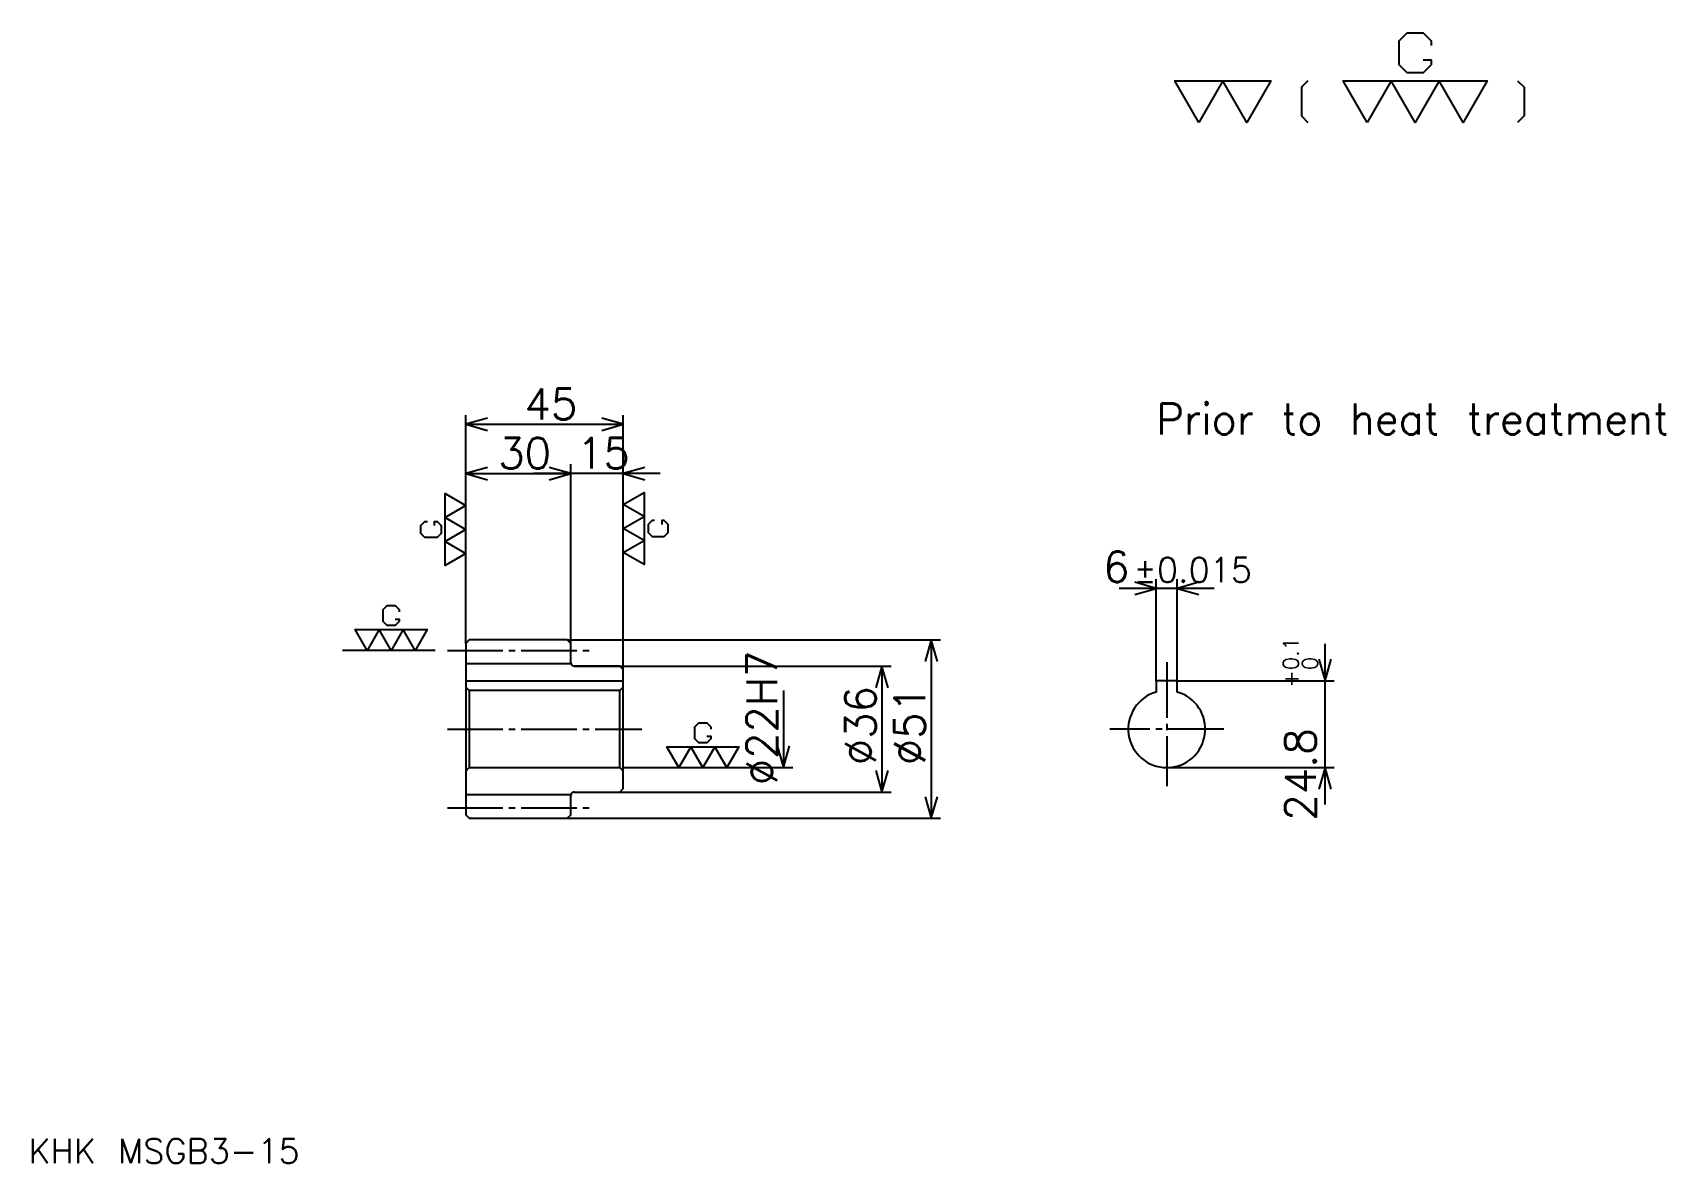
# Model space of a CAD drawing. Extents: x 19 to 486, y 19 to 343.
import ezdxf

# ---------------------------------------------------------------- set-up
doc = ezdxf.new("R2010")
doc.units = 0
doc.linetypes.add('DASHDOT', pattern=[21.130436, 15.847826, -1.76087, 1.76087, -1.76087])
doc.layers.get('0').update_dxf_attribs({"linetype": 'CONTINUOUS'})
doc.layers.add('DASHDOT', color=6, linetype='DASHDOT')
doc.styles.add('KANJI', font='TXT', dxfattribs={"bigfont": 'BIGFONT'})

msp = doc.modelspace()

# ---------------------------------------------------------------- linework, layer by layer
at = {"color": 5}
for p, q in [((142.630432, 169.010864), (142.630432, 233.282593)), ((142.630432, 230.641296), (187.630432, 230.641296)), ((187.630432, 169.010864), (187.630432, 233.282593)), ((142.630432, 216.554352), (172.630432, 216.554352)), ((198.195648, 216.554352), (162.065216, 216.554352)), ((172.630432, 169.010864), (172.630432, 219.195648)), ((356.543457, 183.723907), (329.413025, 183.723907)), ((339.978271, 157.310867), (339.978271, 186.365204)), ((345.978271, 157.310867), (345.978271, 186.365204)), ((142.630432, 168.010864), (142.630432, 169.010864)), ((171.630432, 169.010864), (187.630432, 169.010864)), ((172.630432, 168.010864), (172.630432, 169.010864)), ((187.630432, 169.010864), (278.315247, 169.010864)), ((187.630432, 160.510864), (187.630432, 169.010864)), ((275.67392, 169.010864), (275.67392, 118.010864)), ((388.239136, 121.945648), (388.239136, 167.876083)), ((173.630432, 161.510864), (187.630432, 161.510864)), ((187.630432, 161.510864), (264.228271, 161.510864)), ((261.586945, 161.510864), (261.586945, 125.510864)), ((233.41304, 154.510864), (233.41304, 132.510864)), ((345.978271, 157.310867), (390.880432, 157.310867)), ((187.630432, 132.510864), (236.054352, 132.510864)), ((342.978271, 132.510864), (390.880432, 132.510864)), ((173.630432, 125.510864), (187.630432, 125.510864)), ((187.630432, 125.510864), (264.228271, 125.510864)), ((171.630432, 118.010864), (187.630432, 118.010864)), ((187.630432, 118.010864), (278.315247, 118.010864))]:
    msp.add_line(p, q, dxfattribs=at)
at = {"color": 7}
msp.add_line((133.82608, 166.010864), (107.41304, 166.010864), dxfattribs=at)
at = {"color": 4}
for p, q in [((142.630432, 162.260864), (172.630432, 162.260864)), ((142.630432, 157.310867), (187.630432, 157.310867)), ((143.630432, 154.510864), (143.630432, 132.510864)), ((186.630432, 154.510864), (187.630432, 155.510864)), ((186.630432, 132.510864), (187.630432, 131.510864)), ((142.630432, 124.760864), (172.630432, 124.760864))]:
    msp.add_line(p, q, dxfattribs=at)
at = {"color": 7}
for points in [[(416.269592, 334.811737), (418.558716, 334.811737), (418.558716, 333.438263), (416.269592, 331.149109), (411.691315, 331.149109), (409.402191, 333.438263), (409.402191, 340.305634), (411.691315, 342.594788), (416.269592, 342.594788), (418.558716, 340.305634), (418.558716, 338.932159)], [(352.17392, 316.956512), (345.306519, 328.859985), (372.776093, 328.859985), (365.908691, 316.956512), (359.041321, 328.859985), (352.17392, 316.956512)], [(383.306091, 328.859985), (381.474792, 327.028687), (381.474792, 318.787811), (383.306091, 316.956512)], [(400.245667, 316.956512), (393.378265, 328.859985), (434.582611, 328.859985), (427.71521, 316.956512), (420.847839, 328.859985), (413.980438, 316.956512), (407.113037, 328.859985), (400.245667, 316.956512)], [(443.281311, 328.859985), (445.11261, 327.028687), (445.11261, 318.787811), (443.281311, 316.956512)], [(142.630432, 193.66304), (136.678696, 190.22934), (136.678696, 210.831512), (142.630432, 207.397827), (136.678696, 203.964127), (142.630432, 200.530426), (136.678696, 197.096741), (142.630432, 193.66304)], [(187.630432, 207.75), (193.582169, 211.183685), (193.582169, 190.581512), (187.630432, 194.015213), (193.582169, 197.448914), (187.630432, 200.882599), (193.582169, 204.316299), (187.630432, 207.75)], [(133.70282, 201.674988), (133.70282, 202.81955), (134.389557, 202.81955), (135.534134, 201.674988), (135.534134, 199.385864), (134.389557, 198.241302), (130.955872, 198.241302), (129.811295, 199.385864), (129.811295, 201.674988), (130.955872, 202.81955), (131.642609, 202.81955)], [(196.558044, 203.171722), (195.871307, 203.171722), (194.726746, 202.027161), (194.726746, 199.738037), (195.871307, 198.593475), (199.304993, 198.593475), (200.449554, 199.738037), (200.449554, 202.027161), (199.304993, 203.171722), (198.618256, 203.171722), (198.618256, 202.027161)], [(122.468475, 174.938477), (123.613037, 174.938477), (123.613037, 174.25174), (122.468475, 173.107162), (120.179344, 173.107162), (119.034775, 174.25174), (119.034775, 177.685425), (120.179344, 178.829987), (122.468475, 178.829987), (123.613037, 177.685425), (123.613037, 176.998688)], [(114.45652, 166.010864), (111.022827, 171.962601), (131.625, 171.962601), (128.191299, 166.010864), (124.757607, 171.962601), (121.323914, 166.010864), (117.890213, 171.962601), (114.45652, 166.010864)], [(211.490219, 141.438477), (212.634781, 141.438477), (212.634781, 140.75174), (211.490219, 139.607162), (209.20108, 139.607162), (208.056519, 140.75174), (208.056519, 144.185425), (209.20108, 145.330002), (211.490219, 145.330002), (212.634781, 144.185425), (212.634781, 143.498688)], [(203.478256, 132.510864), (200.044556, 138.462601), (220.646729, 138.462601), (217.213043, 132.510864), (213.779343, 138.462601), (210.345642, 132.510864), (206.911957, 138.462601), (203.478256, 132.510864)]]:
    msp.add_lwpolyline(points, dxfattribs=at)
at = {"color": 5}
for points in [[(148.793472, 232.402161), (142.630432, 230.641296), (148.793472, 228.880432)], [(181.467392, 228.880432), (187.630432, 230.641296), (181.467392, 232.402161)], [(148.793472, 218.315216), (142.630432, 216.554352), (148.793472, 214.793472)], [(166.467392, 214.793472), (172.630432, 216.554352), (166.467392, 218.315216)], [(166.467392, 214.793472), (172.630432, 216.554352), (166.467392, 218.315216)], [(193.793472, 218.315216), (187.630432, 216.554352), (193.793472, 214.793472)], [(333.815216, 181.963043), (339.978271, 183.723907), (333.815216, 185.484772)], [(352.141296, 185.484772), (345.978271, 183.723907), (352.141296, 181.963043)], [(277.434784, 162.847824), (275.67392, 169.010864), (273.913055, 162.847824)], [(386.478271, 163.473907), (388.239136, 157.310867), (390, 163.473907)], [(263.347839, 155.347824), (261.586945, 161.510864), (259.82608, 155.347824)], [(231.652161, 138.673904), (233.41304, 132.510864), (235.17392, 138.673904)], [(259.82608, 131.673904), (261.586945, 125.510864), (263.347839, 131.673904)], [(390, 126.347824), (388.239136, 132.510864), (386.478271, 126.347824)], [(273.913055, 124.173904), (275.67392, 118.010864), (277.434784, 124.173904)]]:
    msp.add_lwpolyline(points, dxfattribs=at)
at = {"color": 4}
for points in [[(172.630432, 162.510864), (172.630432, 168.010864), (171.630432, 169.010864), (143.630432, 169.010864), (142.630432, 168.010864), (142.630432, 131.510864)], [(173.630432, 125.510864), (186.630432, 125.510864), (187.630432, 126.510864), (187.630432, 160.510864), (186.630432, 161.510864), (173.630432, 161.510864)], [(142.630432, 131.510864), (143.630432, 132.510864), (186.630432, 132.510864), (186.630432, 154.510864), (143.630432, 154.510864), (142.630432, 155.510864)], [(345.978271, 154.093872), (345.978271, 157.310867), (339.978271, 157.310867), (339.978271, 154.093872)], [(142.630432, 131.510864), (142.630432, 119.010864), (143.630432, 118.010864), (171.630432, 118.010864), (172.630432, 119.010864), (172.630432, 124.510864)]]:
    msp.add_lwpolyline(points, dxfattribs=at)
for centre, radius, start, end in [((173.630432, 162.510864), 1, 180, 270), ((342.978271, 143.510864), 11, 105.82662089, 74.17337911), ((173.630432, 124.510864), 1, 90, 180)]:
    msp.add_arc(centre, radius, start, end, dxfattribs=at)
at = {"layer": 'DASHDOT', "color": 7}
for p, q in [((137.347824, 166.010864), (177.91304, 166.010864)), ((342.978271, 162.593475), (342.978271, 127.228256)), ((137.347824, 143.510864), (192.91304, 143.510864)), ((359.260864, 143.510864), (326.695648, 143.510864)), ((137.347824, 121.010864), (177.91304, 121.010864))]:
    msp.add_line(p, q, dxfattribs=at)

# ---------------------------------------------------------------- texts
at = {"color": 7, "style": 'KANJI'}
for s, height, p in [('45', 8.804348, (159.407608, 232.049988)), ('Prior to heat treatment', 8.804348, (339.978271, 227.745636)), ('30', 8.804348, (151.907608, 217.963043)), ('15', 8.804348, (174.407608, 217.963043)), ('6', 8.804348, (324.804321, 185.484772)), ('%%p0.015', 7.043478, (333.519562, 185.484772)), ('KHK MSGB3-15', 7.043478, (17.608696, 19.369566))]:
    msp.add_text(s, height=height, dxfattribs=at).set_placement(p)
for s, height, p in [('%%c22H7', 8.804348, (231.652161, 127.442932)), ('0.1', 4.402174, (380.667389, 160.365646)), ('0', 4.402174, (386.126099, 160.365646)), ('+', 4.402174, (380.667389, 155.435211)), ('%%c36', 8.804348, (259.82608, 133.165756)), ('%%c51', 8.804348, (273.913055, 133.165756)), ('24.8', 8.804348, (385.597809, 117.326515))]:
    msp.add_text(s, height=height, rotation=90, dxfattribs=at).set_placement(p)

doc.saveas('drawing.dxf')
